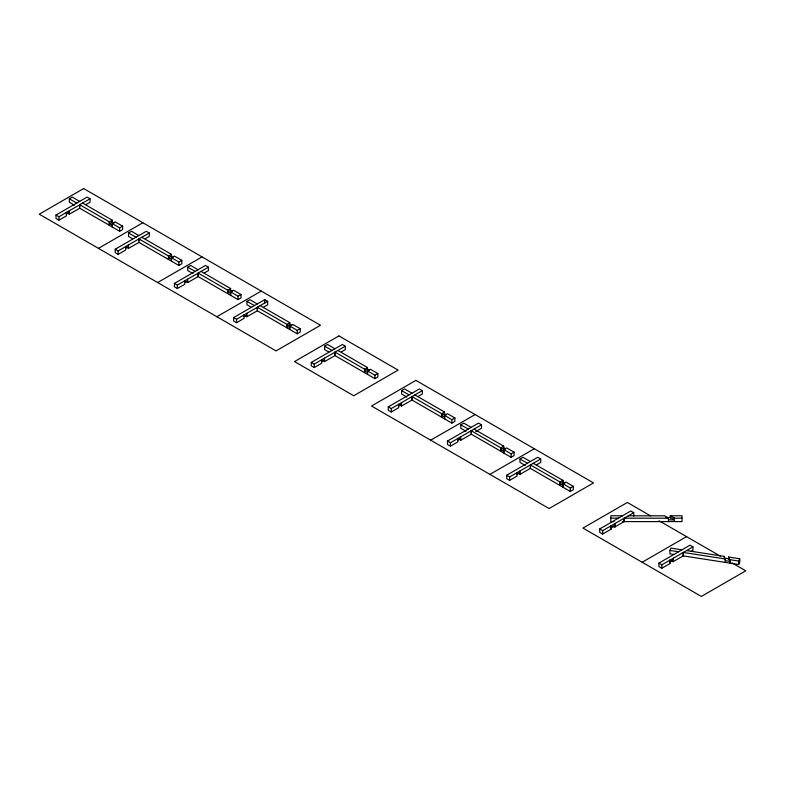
<?xml version="1.0" encoding="UTF-8"?>
<svg xmlns="http://www.w3.org/2000/svg" width="785" height="785" viewBox="0 0 785 785"><rect width="100%" height="100%" fill="white"/><g stroke="black" fill="none" stroke-linecap="round" stroke-linejoin="round"><path stroke-width="1.18" d="M674.197 554.524L669.919 553.867L669.919 550.442L670.998 548.107L681.988 549.863M683.293 552.512L683.323 555.888M725.281 559.008L725.301 562.384M728.833 557.105L728.863 559.342M730.109 559.754L730.129 563.13M669.791 561.138L673.157 561.658L683.195 555.868L738.656 564.493L738.656 561.079L739.745 558.743L728.706 557.085L728.833 559.391M738.656 564.493L739.745 562.158L739.745 558.743M74.575 205.248L69.335 202.216L69.335 198.801L72.289 197.094L79.707 201.431M79.795 204.787L66.382 212.411L66.431 215.855L58.973 220.163L56.01 218.456L56.01 215.041L87.096 197.094L90.049 198.801L90.049 202.216L86.075 204.522M90.049 198.801L79.677 204.718L79.707 206.435M56.01 215.041L58.973 216.748L66.382 212.411M66.382 214.119L69.227 212.48M67.304 213.078L69.276 214.217L79.795 208.211M109.233 221.841L109.233 225.256L119.654 231.271L122.617 229.563L122.617 226.149L115.11 221.87L112.245 223.519L112.245 225.226L109.4 223.588L109.4 221.88L79.677 204.718L79.756 208.231L109.282 225.226M82.543 203.07L112.196 220.134L112.265 221.939L114.159 223.028M109.4 221.88L112.265 220.222M109.4 223.588L112.265 221.939M112.314 223.617L112.363 227.002M119.654 231.271L119.654 227.856L122.617 226.149M98.449 248.364L142.85 222.734M132.724 238.817L128.534 236.403L128.534 232.978L131.497 231.271L138.906 235.608M138.886 240.612L138.906 238.895L168.598 256.057L168.598 257.765L171.444 259.403L171.444 257.696L174.299 256.047L181.816 260.326L181.816 263.74L178.852 265.448L138.955 242.418L138.955 238.925L125.58 246.588L125.629 250.032L118.172 254.34L115.209 252.633L115.209 249.218L146.295 231.271L149.258 232.978L149.258 236.403L145.274 238.699M138.886 238.895L141.742 237.247L171.395 254.311L171.464 256.116L173.357 257.205M115.209 249.218L118.172 250.925L125.629 246.618M141.791 237.286L149.258 232.978M125.58 248.295L128.426 246.657M125.512 246.686L128.475 248.394L139.004 242.388M168.432 256.018L168.432 259.433M171.395 254.311L168.598 256.057M168.598 257.765L171.464 256.116M171.513 257.794L171.513 261.209M178.852 265.448L178.852 262.033L181.816 260.326M157.648 282.541L202.049 256.911M192.973 273.602L187.733 270.58L187.733 267.165L190.696 265.448L198.095 269.785M208.457 267.165L198.085 273.072L227.807 290.234L227.807 291.941L230.653 293.58L230.653 291.873L233.498 290.224L241.015 294.503L241.015 297.917L238.051 299.635L198.154 276.595L198.203 273.141L184.779 280.765L184.828 284.219L177.371 288.527L174.417 286.81L174.417 283.395L205.493 265.448L208.457 267.165L208.457 270.58L204.473 272.876M174.417 283.395L177.371 285.102L184.779 280.765M184.779 282.472L187.625 280.834M185.702 281.432L187.674 282.571L198.203 276.565L198.085 273.072M227.63 290.195L227.689 293.58M201.117 271.463L230.662 288.586L227.807 290.234M227.807 291.941L230.662 290.293L232.556 291.392M230.712 291.971L230.77 295.366M238.051 299.635L238.051 296.21L241.015 294.503M216.856 316.728L261.248 291.088M251.131 307.18L246.932 304.757L246.932 301.342L249.895 299.635L257.294 303.972M244.9 315.619L246.873 316.757L257.411 310.742L257.411 307.318L243.978 314.942L244.037 318.396L236.57 322.704L233.616 320.996L233.616 317.572L264.692 299.635L267.656 301.342L267.656 304.757L263.672 307.053M257.294 307.259L287.006 324.411L287.006 326.118L289.851 327.757L289.851 326.05L292.697 324.411L300.213 328.679L300.213 332.104L297.25 333.811L257.352 310.772L257.294 307.259L267.656 301.342M233.616 317.572L236.57 319.279L243.978 314.942M243.978 316.649L246.814 315.011M286.839 324.372L286.888 327.757M260.139 305.61L289.793 322.664L289.861 324.48L291.755 325.569M287.006 324.411L289.861 322.772M287.006 326.118L289.861 324.48M289.91 326.158L289.969 329.543M297.25 333.811L297.25 330.387L300.213 328.679M328.797 352.023L324.607 349.6L324.607 346.185L327.561 344.478L334.969 348.815M322.576 360.462L324.548 361.6L335.087 355.585L335.087 352.161L321.644 359.785L321.703 363.239L314.245 367.547L311.282 365.839L311.282 362.415L342.368 344.478L345.322 346.185L345.322 349.6L341.347 351.896M334.969 352.092L364.682 369.254L364.682 370.962L367.527 372.6L367.527 370.893L370.363 369.254L377.889 373.523L377.889 376.947L374.926 378.655L335.028 355.615L334.969 352.092L337.923 350.522M311.282 362.415L314.245 364.122L321.644 359.785M337.864 350.493L345.322 346.185M321.644 361.492L324.49 359.854M364.505 369.215L364.564 372.6M367.409 369.254L367.468 367.508L367.527 369.323L369.421 370.412M364.682 369.254L367.409 367.547M364.682 370.962L367.527 369.323M367.586 371.001L367.586 374.416M374.926 378.655L374.926 375.23L377.889 373.523M406.836 397.082L401.596 394.05L401.596 390.636L404.56 388.928L411.899 393.157M401.478 404.304L398.633 405.943L398.633 404.236L398.692 407.69L391.234 411.997L388.271 410.29L388.271 406.865L409.054 394.875M388.271 406.865L391.234 408.573L422.32 390.636L422.32 394.05L418.336 396.346M412.017 396.651L412.076 400.026L401.537 406.051L399.565 404.903M444.398 413.705L444.457 411.958L444.516 413.774L446.41 414.863M444.634 415.412L444.575 418.866L444.516 415.343L447.538 413.734L454.878 417.973L454.878 421.398L451.915 423.105L412.017 400.065L411.948 396.543L441.68 413.705L444.398 411.997M441.68 413.705L441.68 415.412L444.516 413.774M451.915 423.105L451.915 419.681L454.878 417.973M430.71 440.199L475.111 414.558M466.035 431.259L460.795 428.227L460.795 424.813L463.758 423.105L471.098 427.344M460.667 438.481L457.832 440.12L457.832 438.413L457.9 441.867L450.433 446.174L447.479 444.467L447.479 441.042L478.556 423.105L481.519 424.813L481.519 428.227L475.71 431.583M447.479 441.042L450.433 442.76L481.519 424.813M471.216 430.828L471.285 434.203L503.842 453.004L503.774 449.628M458.764 439.09L460.736 440.228L471.285 434.203L471.167 430.72L500.879 447.882L503.587 446.174L503.587 447.892M503.587 446.174L503.705 447.95L505.599 449.049M500.879 447.882L500.879 449.589L503.705 447.95M503.725 449.52L506.551 447.892L514.077 452.15L514.077 455.575L511.113 457.282L503.774 453.043L503.725 449.52L511.113 453.867L511.113 457.282M511.113 453.867L514.077 452.15M489.918 474.375L534.31 448.745M519.994 458.989L522.957 457.282L530.297 461.521L527.53 463.268L519.994 458.989L519.994 462.404L525.243 465.436M519.866 472.658L517.021 474.297L517.021 472.59L517.099 476.044L509.642 480.351L506.678 478.644L506.678 475.229L527.451 463.228M530.228 461.56L537.754 457.282L540.718 458.989L540.718 462.404L536.734 464.71M506.678 475.229L509.642 476.937L540.718 458.989M530.415 465.005L530.415 468.419L530.375 464.897L560.088 482.049L562.786 480.361L562.786 482.068M517.963 473.267L519.935 474.405L530.415 468.36M562.786 480.361L562.904 482.137L564.798 483.236M560.088 482.049L560.088 483.766L562.904 482.137M530.415 468.419L570.322 491.459L573.276 489.752L573.276 486.337L565.936 482.098L562.933 483.697L562.973 487.22L563.051 483.766M570.322 491.459L570.322 488.044L573.276 486.337M610.907 529.247L602.674 534.065L599.711 532.358L599.711 528.943L630.787 510.996L633.75 512.703L633.75 516.118M599.711 528.943L602.674 530.65L633.75 512.703M610.907 527.54L614.92 525.214L614.92 526.921L611.515 526.921M614.92 526.921L624.222 521.554L624.222 518.139L624.428 521.603L668.408 521.603L668.408 518.139L668.604 519.847L674.286 519.847L674.286 518.139L670.272 515.814L670.272 517.521L674.286 519.847M642.15 562.266L686.551 536.636M669.84 563.65L669.782 560.196L669.84 563.65L661.873 568.242L658.909 566.534L658.909 563.12L689.995 545.173L692.949 546.88L692.949 550.305L690.869 551.502M658.909 563.12L661.873 564.827L692.949 546.88M669.87 561.844L673.157 559.95L673.157 561.658M622.554 515.814L610.828 515.765L610.828 521.603L614.017 521.603M628.245 515.814L664.591 515.814L668.604 518.139M670.272 515.814L681.998 515.765L681.998 521.603L674.57 521.603L674.286 518.139M665.719 517.521L670.272 517.521M618.541 518.139L610.828 518.188M624.428 518.188L668.408 518.188M674.57 518.188L681.998 518.188M622.368 521.554L624.428 521.554M668.408 521.554L674.57 521.554M686.473 550.55L724.231 556.398L725.428 560.696L729.913 561.383L728.706 557.085M669.919 550.442L678.711 551.757M725.428 558.979L683.195 552.444L683.097 555.917M729.913 559.676L738.656 561.079M650.608 515.882L627.352 502.459L582.951 528.089L701.348 596.443L745.75 570.813L732.003 562.874M659.066 520.769L720.375 556.163M422.32 390.636L419.357 388.928L409.113 394.904L401.596 390.636M337.982 350.493L367.468 367.508M444.457 411.958L414.794 394.904M503.656 446.135L473.993 429.081M562.855 480.322L533.182 463.258M624.144 518.257L624.085 521.633M69.335 198.801L76.842 203.079M112.245 223.519L119.654 227.856M128.534 232.978L136.04 237.256M171.444 257.696L178.852 262.033M187.733 267.165L195.249 271.433M230.653 291.873L238.051 296.21M246.932 301.342L254.448 305.61M289.851 326.05L297.25 330.387M324.607 346.185L332.124 350.453M367.527 370.893L374.926 375.23M444.516 415.343L451.915 419.681M460.795 424.813L468.321 429.091M562.933 483.697L570.322 488.044M441.68 415.412L444.516 417.051M500.879 449.589L503.725 451.228M560.088 483.766L562.933 485.405M615.185 523.428L615.126 526.804M673.373 558.184L673.314 561.569M128.426 244.949L128.475 248.394M187.625 279.126L187.674 282.571M401.537 402.626L401.537 406.051M460.667 436.774L460.736 440.228M519.935 470.99L519.935 474.405M729.913 561.383L728.706 558.792L724.231 558.106L724.231 556.398M670.468 515.765L670.468 518.09M661.873 564.827L661.873 568.242M602.674 530.65L602.674 534.065M559.97 485.405L559.97 481.98L559.901 485.444M509.642 476.937L509.642 480.351M500.761 451.228L500.761 447.813L500.693 451.267M450.433 442.76L450.433 446.174M441.562 417.051L441.562 413.636L441.494 417.09M391.234 408.573L391.234 411.997M324.49 358.146L324.548 361.6M314.245 364.122L314.245 367.547M264.692 299.635L264.692 303.049M246.814 313.303L246.873 316.757M236.57 319.279L236.57 322.704M230.594 288.488L230.662 290.293M177.371 285.102L177.371 288.527M118.172 250.925L118.172 254.34M69.227 210.773L69.276 214.217M58.973 216.748L58.973 220.163M83.652 188.557L39.25 214.187L276.055 350.905L320.457 325.265L83.652 188.557M338.924 335.931L294.522 361.571L353.721 395.748L398.123 370.108L338.924 335.931M415.913 380.382L371.511 406.022L549.117 508.552L593.519 482.922L415.913 380.382M610.818 525.94L610.818 529.365L610.818 525.94"/></g></svg>
